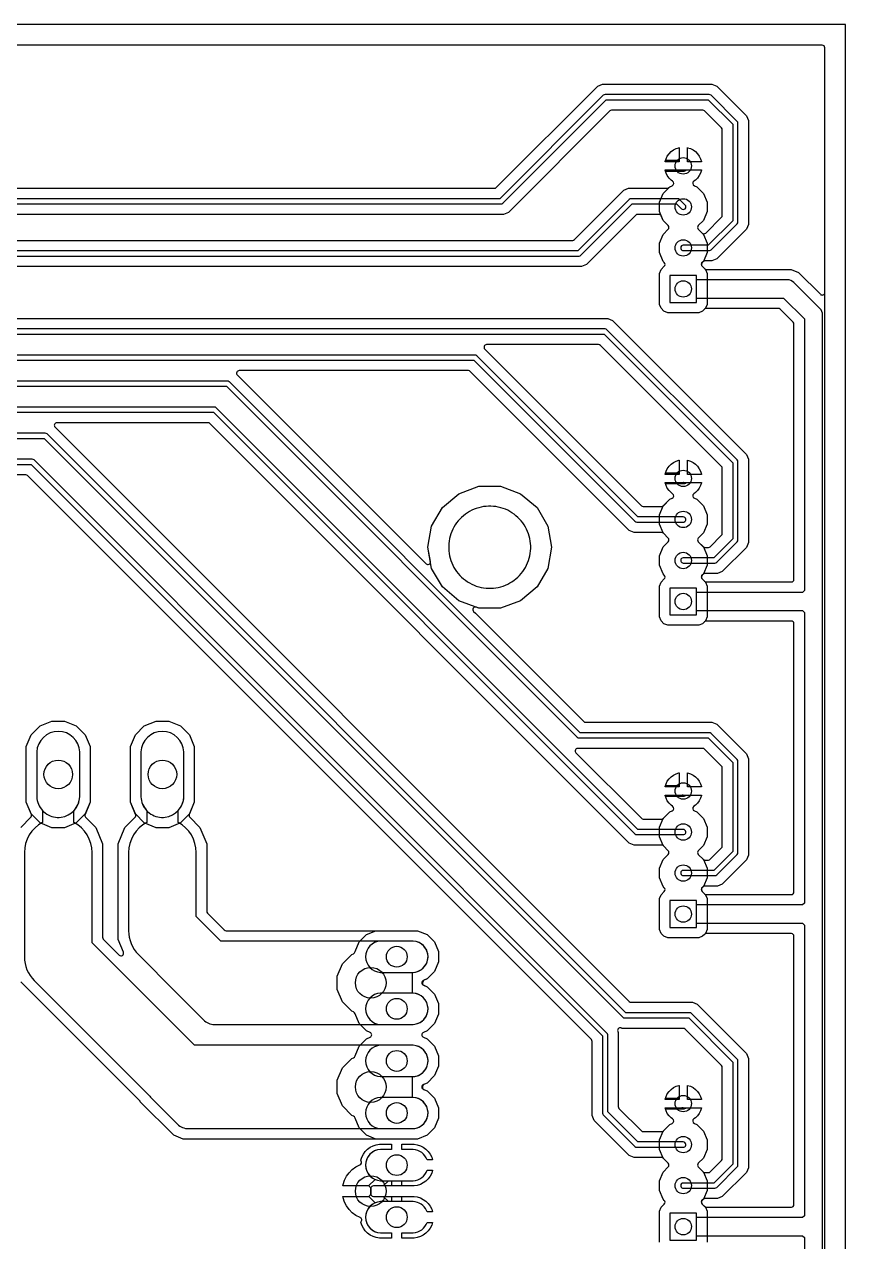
# Model space of a CAD drawing. Header units: millimetres. Extents: x 30 to 140, y 53 to 175.
# Drawn here: x 99.9 to 140, y 115.6 to 175 of the extents above; entities that cross this region are included whole.
import ezdxf

# ---------------------------------------------------------------- set-up
doc = ezdxf.new("R2010")
doc.units = ezdxf.units.MM

msp = doc.modelspace()

# ---------------------------------------------------------------- linework, layer by layer
at = {"layer": '16_copper'}
for points in [[(138.984, 54.143), (138.984, 173.857, 0.414214), (138.857, 173.984), (31.143, 173.984, 0.414214), (31.016, 173.857), (31.016, 54.143, 0.414214)], [(92.151, 166.243), (123.19, 166.243, 0.198912), (123.28, 166.28), (128.323, 171.323), (133.297, 171.323), (134.493, 170.127), (134.493, 165.423), (133.297, 164.227), (132.08, 164.227, 0.879449), (132.048, 163.977), (132.08, 163.973), (133.35, 163.973), (133.355, 163.974, 0.187839), (133.44, 164.01), (134.71, 165.28, 0.198912), (134.747, 165.37), (134.747, 170.18, 0.198912), (134.71, 170.27), (133.44, 171.54, 0.198912), (133.35, 171.577), (128.27, 171.577, 0.198912), (128.18, 171.54), (123.137, 166.497), (92.151, 166.497)], [(92.582, 167.005), (122.874, 167.005, 0.198912), (122.964, 167.042), (127.91, 171.988), (128.144, 172.085), (133.476, 172.085), (133.71, 171.988), (135.158, 170.54), (135.255, 170.306), (135.255, 165.244), (135.158, 165.01), (133.71, 163.562), (133.476, 163.465), (133.141, 163.465, 0.147566), (133.071, 163.443), (133.062, 163.438, 0.592947), (133.005, 163.202), (133.165, 163.042), (133.242, 162.855), (133.242, 161.345), (133.165, 161.158), (133.022, 161.015), (132.835, 160.938), (131.325, 160.938), (131.138, 161.015), (130.995, 161.158), (130.918, 161.345), (130.918, 162.855), (130.995, 163.042), (131.155, 163.202, 0.414219), (131.155, 163.381), (131.095, 163.442), (130.918, 163.869), (130.918, 164.331), (131.095, 164.758), (131.347, 165.01, 0.414214), (131.347, 165.19), (131.095, 165.442), (131.006, 165.657, 0.30335), (130.889, 165.735), (129.856, 165.735, 0.198912), (129.766, 165.698), (127.36, 163.292), (127.126, 163.195), (92.582, 163.195, 0.198912)], [(92.582, 164.465), (126.684, 164.465), (126.69, 164.466, 0.187839), (126.774, 164.502), (129.18, 166.908), (129.414, 167.005), (131.289, 167.005, 0.198921), (131.379, 167.042), (131.422, 167.085), (131.537, 167.133, 0.58612), (131.563, 167.353), (131.488, 167.407), (131.387, 167.508), (131.303, 167.624), (131.239, 167.751), (131.194, 167.887), (131.192, 167.9), (132.007, 167.9, 0.168289), (132.097, 167.913), (132.109, 167.909, 0.089791), (132.153, 167.9), (132.968, 167.9), (132.966, 167.887), (132.921, 167.751), (132.857, 167.624), (132.773, 167.508), (132.672, 167.407), (132.597, 167.353, 0.58612), (132.623, 167.133), (132.738, 167.085), (133.065, 166.758), (133.242, 166.331), (133.242, 165.869), (133.065, 165.442), (132.813, 165.19, 0.414214), (132.813, 165.01), (132.998, 164.825, 0.414214), (133.177, 164.825), (133.948, 165.596, 0.198912), (133.985, 165.686), (133.985, 169.864, 0.198912), (133.948, 169.954), (133.124, 170.778, 0.198912), (133.034, 170.815), (128.586, 170.815, 0.198912), (128.496, 170.778), (123.55, 165.832), (123.316, 165.735), (92.582, 165.735, 0.198912)], [(91.756, 160.655), (128.396, 160.655), (128.63, 160.558), (135.158, 154.03), (135.255, 153.796), (135.255, 149.734), (135.158, 149.5), (133.98, 148.322), (133.746, 148.225), (133.141, 148.225, 0.147566), (133.071, 148.203), (133.062, 148.198, 0.592947), (133.005, 147.962), (133.165, 147.802), (133.242, 147.615), (133.242, 146.105), (133.165, 145.918), (133.022, 145.775), (132.835, 145.698), (131.325, 145.698), (131.138, 145.775), (130.995, 145.918), (130.918, 146.105), (130.918, 147.615), (130.995, 147.802), (131.155, 147.962, 0.414219), (131.155, 148.141), (131.095, 148.202), (130.918, 148.629), (130.918, 149.091), (131.095, 149.518), (131.347, 149.77, 0.414214), (131.347, 149.95), (131.109, 150.188, 0.198912), (131.019, 150.225), (129.684, 150.225), (129.45, 150.322), (121.694, 158.078, 0.198912), (121.604, 158.115), (110.425, 158.115, 0.668185), (110.335, 157.898), (110.411, 157.822), (110.411, 157.822), (119.535, 148.698, 0.733229), (119.75, 148.81), (119.627, 149.506), (119.809, 150.537), (120.333, 151.444), (121.135, 152.117), (122.118, 152.475), (123.165, 152.475), (124.149, 152.117), (124.951, 151.444), (125.475, 150.537), (125.656, 149.506), (125.475, 148.475), (124.951, 147.568), (124.149, 146.895), (123.165, 146.537), (122.118, 146.537), (121.992, 146.583, 0.802595), (121.859, 146.374), (121.944, 146.289), (121.944, 146.289), (127.226, 141.007, 0.198912), (127.316, 140.97), (133.476, 140.97), (133.71, 140.873), (135.158, 139.425), (135.255, 139.191), (135.255, 134.494), (135.158, 134.26), (133.98, 133.082), (133.746, 132.985), (133.141, 132.985, 0.147543), (133.071, 132.963), (133.062, 132.958, 0.592953), (133.005, 132.722), (133.165, 132.562), (133.242, 132.375), (133.242, 130.865), (133.165, 130.678), (133.022, 130.535), (132.835, 130.458), (131.325, 130.458), (131.138, 130.535), (130.995, 130.678), (130.918, 130.865), (130.918, 132.375), (130.995, 132.562), (131.155, 132.722, 0.414219), (131.155, 132.901), (131.095, 132.962), (130.918, 133.389), (130.918, 133.851), (131.095, 134.278), (131.347, 134.53, 0.414214), (131.347, 134.71), (131.109, 134.948, 0.198912), (131.019, 134.985), (129.684, 134.985), (129.45, 135.082), (108.994, 155.538, 0.198912), (108.904, 155.575), (101.535, 155.575, 0.668179), (101.445, 155.358), (129.448, 127.355, 0.198912), (129.538, 127.317), (132.524, 127.317), (132.757, 127.221), (135.158, 124.82), (135.255, 124.586), (135.255, 119.254), (135.158, 119.02), (133.98, 117.842), (133.746, 117.745), (133.141, 117.745, 0.147543), (133.071, 117.723), (133.062, 117.718, 0.592953), (133.005, 117.482), (133.165, 117.322), (133.242, 117.135), (133.242, 115.625)], [(91.44, 159.893), (128.217, 159.893), (134.493, 153.617), (134.493, 149.913), (133.567, 148.987), (132.08, 148.987, 0.879449), (132.048, 148.737), (132.08, 148.733), (133.62, 148.733), (133.625, 148.734, 0.187839), (133.71, 148.77), (134.71, 149.77, 0.198912), (134.747, 149.86), (134.747, 153.67, 0.198912), (134.71, 153.76), (128.36, 160.11, 0.198912), (128.27, 160.147), (91.493, 160.147)], [(90.17, 158.623), (121.867, 158.623), (129.72, 150.77, 0.198912), (129.81, 150.733), (132.08, 150.733), (132.108, 150.736, 0.894758), (132.08, 150.987), (129.863, 150.987), (122.01, 158.84, 0.198912), (121.92, 158.877), (90.223, 158.877)], [(88.9, 157.353), (109.802, 157.353), (126.91, 140.245, 0.198912), (127, 140.208), (133.297, 140.208), (134.493, 139.012), (134.493, 134.673), (133.567, 133.747), (132.08, 133.747, 0.879449), (132.048, 133.497), (132.08, 133.493), (133.62, 133.493, 0.198912), (133.71, 133.53), (134.71, 134.53, 0.198912), (134.747, 134.62), (134.747, 139.065, 0.198912), (134.71, 139.155), (133.44, 140.425, 0.198912), (133.35, 140.462), (127.053, 140.462), (109.945, 157.57), (109.941, 157.573, 0.187824), (109.855, 157.607), (88.953, 157.607)], [(87.63, 156.083), (109.167, 156.083), (129.72, 135.53, 0.198912), (129.81, 135.493), (132.08, 135.493), (132.108, 135.496, 0.894758), (132.08, 135.747), (129.863, 135.747), (109.31, 156.3, 0.198912), (109.22, 156.337), (87.683, 156.337)], [(86.36, 154.813), (100.912, 154.813), (129.133, 126.593, 0.198912), (129.222, 126.556), (132.345, 126.556), (134.493, 124.407), (134.493, 119.433), (133.567, 118.507), (132.08, 118.507, 0.879449), (132.048, 118.257), (132.08, 118.253), (133.62, 118.253), (133.625, 118.254, 0.187839), (133.71, 118.29), (134.71, 119.29, 0.198912), (134.747, 119.38), (134.747, 124.46, 0.198912), (134.71, 124.55), (132.487, 126.772, 0.198912), (132.398, 126.809), (129.275, 126.809), (101.055, 155.03, 0.198912), (100.965, 155.067), (86.413, 155.067)], [(85.09, 153.543), (100.277, 153.543), (128.143, 125.677), (128.143, 121.92, 0.198912), (128.18, 121.83), (129.72, 120.29, 0.198912), (129.81, 120.253), (132.08, 120.253), (132.108, 120.256, 0.894758), (132.08, 120.507), (129.863, 120.507), (128.397, 121.973), (128.397, 125.73, 0.198912), (128.36, 125.82), (100.42, 153.76, 0.198912), (100.33, 153.797), (85.143, 153.797)], [(130.918, 115.625), (130.918, 117.135), (130.995, 117.322), (131.155, 117.482, 0.414219), (131.155, 117.661), (131.095, 117.722), (130.918, 118.149), (130.918, 118.611), (131.095, 119.038), (131.347, 119.29, 0.414214), (131.347, 119.47), (131.109, 119.708, 0.198912), (131.019, 119.745), (129.684, 119.745), (129.45, 119.842), (127.732, 121.56), (127.635, 121.794), (127.635, 125.414, 0.198912), (127.598, 125.504), (100.104, 152.998, 0.198912), (100.014, 153.035), (84.964, 153.035)], [(99.77, 135.843), (100.265, 136.338, 0.303342), (100.291, 136.478), (100.044, 137.073), (100.044, 139.787), (100.281, 140.359), (100.719, 140.797), (101.291, 141.033), (101.909, 141.033), (102.481, 140.797), (102.919, 140.359), (103.156, 139.787), (103.156, 137.073), (102.91, 136.48, 0.312739), (102.935, 136.338), (103.43, 135.843), (103.759, 135.049), (103.759, 130.487, 0.198912), (103.796, 130.397), (104.57, 129.623, 0.820678), (104.777, 129.761), (104.521, 130.381), (104.521, 135.049), (104.85, 135.843), (105.345, 136.338, 0.303342), (105.371, 136.478), (105.124, 137.073), (105.124, 139.787), (105.361, 140.359), (105.799, 140.797), (106.371, 141.033), (106.989, 141.033), (107.561, 140.797), (107.999, 140.359), (108.236, 139.787), (108.236, 137.073), (107.99, 136.48, 0.312739), (108.015, 136.338), (108.51, 135.843), (108.839, 135.049), (108.839, 131.757, 0.198912), (108.876, 131.667), (109.696, 130.847, 0.198912), (109.786, 130.81), (119.125, 130.81), (119.591, 130.617), (119.949, 130.259), (120.142, 129.793), (120.142, 129.287), (119.949, 128.821), (119.591, 128.463), (119.458, 128.408, 0.143893), (119.403, 128.363), (119.396, 128.353, 0.524682), (119.458, 128.132), (119.591, 128.077), (119.949, 127.719), (120.142, 127.253), (120.142, 126.747), (119.949, 126.281), (119.591, 125.923), (119.408, 125.847, 0.668183), (119.408, 125.613), (119.591, 125.537), (119.949, 125.179), (120.142, 124.713), (120.142, 124.207), (119.949, 123.741), (119.591, 123.383), (119.458, 123.328, 0.143893), (119.403, 123.283), (119.396, 123.273, 0.524682), (119.458, 123.052), (119.591, 122.997), (119.949, 122.639), (120.142, 122.173), (120.142, 121.667), (119.949, 121.201), (119.591, 120.843), (119.125, 120.65), (107.697, 120.65), (107.231, 120.843), (105.603, 122.471, 0.093912), (105.576, 122.51), (99.77, 128.317)]]:
    msp.add_lwpolyline(points, format="xyb", dxfattribs=at)
for points in [[(131.192, 168.3), (131.194, 168.313), (131.239, 168.449), (131.303, 168.576), (131.387, 168.692), (131.488, 168.793), (131.604, 168.877), (131.731, 168.941), (131.867, 168.986), (131.88, 168.988), (131.88, 168.3)], [(132.28, 168.3), (132.28, 168.988), (132.293, 168.986), (132.429, 168.941), (132.556, 168.877), (132.672, 168.793), (132.773, 168.692), (132.857, 168.576), (132.921, 168.449), (132.966, 168.313), (132.968, 168.3)], [(132.734, 162.754), (131.426, 162.754), (131.426, 161.446), (132.734, 161.446)], [(131.192, 153.06), (131.194, 153.073), (131.239, 153.209), (131.303, 153.336), (131.387, 153.452), (131.488, 153.553), (131.604, 153.637), (131.731, 153.701), (131.867, 153.746), (131.88, 153.748), (131.88, 153.06)], [(132.28, 153.06), (132.28, 153.748), (132.293, 153.746), (132.429, 153.701), (132.556, 153.637), (132.672, 153.553), (132.773, 153.452), (132.857, 153.336), (132.921, 153.209), (132.966, 153.073), (132.968, 153.06)], [(132.734, 147.514), (131.426, 147.514), (131.426, 146.206), (132.734, 146.206)], [(131.192, 137.82), (131.194, 137.833), (131.239, 137.969), (131.303, 138.096), (131.387, 138.212), (131.488, 138.313), (131.604, 138.397), (131.731, 138.461), (131.867, 138.506), (131.88, 138.508), (131.88, 137.82)], [(132.28, 137.82), (132.28, 138.508), (132.293, 138.506), (132.429, 138.461), (132.556, 138.397), (132.672, 138.313), (132.773, 138.212), (132.857, 138.096), (132.921, 137.969), (132.966, 137.833), (132.968, 137.82)], [(132.734, 132.274), (131.426, 132.274), (131.426, 130.966), (132.734, 130.966)], [(131.192, 122.58), (131.194, 122.593), (131.239, 122.729), (131.303, 122.856), (131.387, 122.972), (131.488, 123.073), (131.604, 123.157), (131.731, 123.221), (131.867, 123.266), (131.88, 123.268), (131.88, 122.58)], [(132.28, 122.58), (132.28, 123.268), (132.293, 123.266), (132.429, 123.221), (132.556, 123.157), (132.672, 123.073), (132.773, 122.972), (132.857, 122.856), (132.921, 122.729), (132.966, 122.593), (132.968, 122.58)], [(117.856, 118.618), (117.856, 118.364), (117.453, 118.364), (117.707, 118.618)], [(117.707, 117.602), (117.453, 117.856), (117.856, 117.856), (117.856, 117.602)], [(132.734, 117.034), (131.426, 117.034), (131.426, 115.726), (132.734, 115.726)]]:
    msp.add_lwpolyline(points, close=True, dxfattribs=at)
for points in [[(92.151, 163.535), (92.151, 163.703), (127, 163.703, 0.198912), (127.09, 163.74), (129.593, 166.243), (131.757, 166.243), (131.99, 166.01, 1), (132.17, 166.19), (131.9, 166.46, 0.198912), (131.81, 166.497), (129.54, 166.497, 0.198912), (129.45, 166.46), (126.947, 163.957), (92.151, 163.957), (92.151, 164.125), (91.735, 164.541), (91.145, 164.541), (90.729, 164.125), (90.729, 163.535), (91.145, 163.119), (91.735, 163.119)], [(133.31, 149.496, 0.187839), (133.394, 149.532), (133.948, 150.086, 0.198912), (133.985, 150.176), (133.985, 153.354, 0.198912), (133.948, 153.444), (128.044, 159.348, 0.198912), (127.954, 159.385), (122.49, 159.385, 0.668185), (122.4, 159.168), (122.476, 159.092), (122.476, 159.092), (130.036, 151.532, 0.198912), (130.126, 151.495), (131.019, 151.495, 0.198912), (131.109, 151.532), (131.422, 151.845), (131.537, 151.893, 0.58612), (131.563, 152.113), (131.488, 152.167), (131.387, 152.268), (131.303, 152.384), (131.239, 152.511), (131.194, 152.647), (131.192, 152.66), (132.007, 152.66, 0.168289), (132.097, 152.673), (132.109, 152.669, 0.089791), (132.153, 152.66), (132.968, 152.66), (132.966, 152.647), (132.921, 152.511), (132.857, 152.384), (132.773, 152.268), (132.672, 152.167), (132.597, 152.113, 0.58612), (132.623, 151.893), (132.738, 151.845), (133.065, 151.518), (133.242, 151.091), (133.242, 150.629), (133.065, 150.202), (132.813, 149.95, 0.414214), (132.813, 149.77), (133.051, 149.532, 0.198912), (133.141, 149.495), (133.304, 149.495)], [(103.251, 130.224), (103.251, 134.62, 0.279687), (102.362, 136.084), (102.362, 136.663, 0.180228), (102.648, 137.337), (102.648, 139.523, 0.957291), (100.552, 139.523), (100.552, 137.337, 0.180228), (100.838, 136.663), (100.838, 136.084, 0.279681), (99.949, 134.62), (99.949, 129.54, 0.198912), (100.433, 128.373), (106.065, 122.74, 0.038456), (106.141, 122.651), (107.411, 121.381, 0.198912), (107.95, 121.158), (118.909, 121.158, 0.975753), (118.872, 122.682), (118.872, 123.698, 0.975753), (118.909, 125.222), (108.253, 125.222)], [(108.331, 131.494), (108.331, 134.62, 0.279687), (107.442, 136.084), (107.442, 136.663, 0.180228), (107.728, 137.337), (107.728, 139.523, 0.957291), (105.632, 139.523), (105.632, 137.337, 0.180228), (105.918, 136.663), (105.918, 136.084, 0.279681), (105.029, 134.62), (105.029, 130.81, 0.198912), (105.513, 129.643), (107.335, 127.82, 0.038456), (107.411, 127.731), (108.681, 126.461, 0.198912), (109.22, 126.238), (118.909, 126.238, 0.975753), (118.872, 127.762), (118.872, 128.778, 0.975753), (118.909, 130.302), (109.523, 130.302)], [(133.31, 134.256, 0.187839), (133.394, 134.292), (133.948, 134.846, 0.198912), (133.985, 134.936), (133.985, 138.749, 0.198912), (133.948, 138.839), (133.124, 139.663, 0.198912), (133.034, 139.7), (126.935, 139.7, 0.668179), (126.845, 139.483), (130.036, 136.292, 0.198912), (130.126, 136.255), (131.019, 136.255, 0.198912), (131.109, 136.292), (131.422, 136.605), (131.537, 136.653, 0.586109), (131.563, 136.873), (131.488, 136.927), (131.387, 137.028), (131.303, 137.144), (131.239, 137.271), (131.194, 137.407), (131.192, 137.42), (132.007, 137.42, 0.081224), (132.047, 137.427), (132.06, 137.431, 0.17163), (132.153, 137.42), (132.968, 137.42), (132.966, 137.407), (132.921, 137.271), (132.857, 137.144), (132.773, 137.028), (132.672, 136.927), (132.597, 136.873, 0.586109), (132.623, 136.653), (132.738, 136.605), (133.065, 136.278), (133.242, 135.851), (133.242, 135.389), (133.065, 134.962), (132.813, 134.71, 0.414214), (132.813, 134.53), (133.051, 134.292, 0.198912), (133.141, 134.255), (133.304, 134.255)], [(133.31, 119.016, 0.187839), (133.394, 119.052), (133.948, 119.606, 0.198912), (133.985, 119.696), (133.985, 124.144, 0.198912), (133.948, 124.234), (132.172, 126.01, 0.198912), (132.082, 126.047), (129.096, 126.047, 0.090051), (129.047, 126.067), (129.041, 126.07, 0.58494), (128.882, 125.916), (128.885, 125.906, 0.091266), (128.905, 125.856), (128.905, 122.236, 0.198912), (128.942, 122.146), (130.036, 121.052, 0.198912), (130.126, 121.015), (131.019, 121.015, 0.198912), (131.109, 121.052), (131.422, 121.365), (131.537, 121.413, 0.586109), (131.563, 121.633), (131.488, 121.687), (131.387, 121.788), (131.303, 121.904), (131.239, 122.031), (131.194, 122.167), (131.192, 122.18), (132.007, 122.18, 0.081224), (132.047, 122.187), (132.06, 122.191, 0.17163), (132.153, 122.18), (132.968, 122.18), (132.966, 122.167), (132.921, 122.031), (132.857, 121.904), (132.773, 121.788), (132.672, 121.687), (132.597, 121.633, 0.586109), (132.623, 121.413), (132.738, 121.365), (133.065, 121.038), (133.242, 120.611), (133.242, 120.149), (133.065, 119.722), (132.813, 119.47, 0.414214), (132.813, 119.29), (133.051, 119.052, 0.198912), (133.141, 119.015), (133.304, 119.015)], [(116.715, 118.364, 0.004282), (116.713, 118.364), (115.484, 118.364), (115.495, 118.433), (115.562, 118.639), (115.661, 118.833), (115.788, 119.008), (115.942, 119.162), (116.117, 119.289), (116.316, 119.391, 0.466649), (116.371, 119.577), (116.367, 119.584, 0.052386), (116.357, 119.618), (116.406, 119.77), (116.479, 119.912), (116.573, 120.042), (116.686, 120.155), (116.816, 120.249), (116.958, 120.322), (117.11, 120.371), (117.268, 120.396), (117.856, 120.396), (117.856, 120.142), (117.311, 120.142, 0.796397), (117.05, 118.679), (116.733, 118.362)], [(119.591, 119.634, 0.304478), (118.909, 120.142), (118.364, 120.142), (118.364, 120.396), (118.952, 120.396), (119.11, 120.371), (119.262, 120.322), (119.404, 120.249), (119.534, 120.155), (119.647, 120.042), (119.741, 119.912), (119.814, 119.77), (119.858, 119.634)], [(118.909, 118.618, 0.304475), (119.591, 119.126), (119.858, 119.126), (119.814, 118.99), (119.741, 118.848), (119.647, 118.718), (119.534, 118.605), (119.404, 118.511), (119.262, 118.438), (119.11, 118.389), (118.952, 118.364), (118.364, 118.364), (118.364, 118.618)], [(117.268, 115.824), (117.11, 115.849), (116.958, 115.898), (116.816, 115.971), (116.686, 116.065), (116.573, 116.178), (116.479, 116.308), (116.406, 116.45), (116.357, 116.602, 0.539119), (116.318, 116.828), (116.117, 116.931), (115.942, 117.058), (115.788, 117.212), (115.661, 117.387), (115.562, 117.581), (115.495, 117.787), (115.484, 117.856), (116.713, 117.856), (116.726, 117.857), (116.733, 117.858), (117.05, 117.541, 0.796397), (117.311, 116.078), (117.856, 116.078), (117.856, 115.824)], [(119.562, 117.166, 0.276737), (118.909, 117.602), (118.364, 117.602), (118.364, 117.856), (118.952, 117.856), (119.11, 117.831), (119.262, 117.782), (119.404, 117.709), (119.534, 117.615), (119.647, 117.502), (119.741, 117.372), (119.814, 117.23), (119.858, 117.094), (119.591, 117.094), (119.59, 117.097)], [(118.364, 115.824), (118.364, 116.078), (118.909, 116.078, 0.304475), (119.591, 116.586), (119.858, 116.586), (119.814, 116.45), (119.741, 116.308), (119.647, 116.178), (119.534, 116.065), (119.404, 115.971), (119.262, 115.898), (119.11, 115.849), (118.952, 115.824)]]:
    msp.add_lwpolyline(points, format="xyb", close=True, dxfattribs=at)
at = {"layer": '1_copper'}
for points in [[(130.918, 115.625), (130.918, 117.135), (130.995, 117.322), (131.155, 117.482, 0.414219), (131.155, 117.661), (131.095, 117.722), (130.918, 118.149), (130.918, 118.611), (131.095, 119.038), (131.347, 119.29, 0.414214), (131.347, 119.47), (131.095, 119.722), (130.918, 120.149), (130.918, 120.611), (131.095, 121.038), (131.422, 121.365), (131.537, 121.413, 0.586109), (131.563, 121.633), (131.488, 121.687), (131.387, 121.788), (131.303, 121.904), (131.239, 122.031), (131.208, 122.126), (132.08, 122.126, 0.166899), (132.236, 122.18), (132.968, 122.18), (132.966, 122.167), (132.921, 122.031), (132.857, 121.904), (132.773, 121.788), (132.672, 121.687), (132.597, 121.633, 0.586109), (132.623, 121.413), (132.738, 121.365), (133.065, 121.038), (133.242, 120.611), (133.242, 120.149), (133.065, 119.722), (132.813, 119.47, 0.414214), (132.813, 119.29), (133.065, 119.038), (133.242, 118.611), (133.242, 118.149), (133.065, 117.722), (133.005, 117.661, 0.414224), (133.005, 117.482), (133.117, 117.37, 0.198908), (133.207, 117.332), (137.351, 117.332, 0.414214), (137.478, 117.459), (137.478, 130.541, 0.414214), (137.351, 130.668), (133.207, 130.668, 0.198912), (133.117, 130.63), (133.022, 130.535), (132.835, 130.458), (131.325, 130.458), (131.138, 130.535), (130.995, 130.678), (130.918, 130.865), (130.918, 132.375), (130.995, 132.562), (131.155, 132.722, 0.414219), (131.155, 132.901), (131.095, 132.962), (130.918, 133.389), (130.918, 133.851), (131.095, 134.278), (131.347, 134.53, 0.414214), (131.347, 134.71), (131.095, 134.962), (130.918, 135.389), (130.918, 135.851), (131.095, 136.278), (131.422, 136.605), (131.537, 136.653, 0.586109), (131.563, 136.873), (131.488, 136.927), (131.387, 137.028), (131.303, 137.144), (131.239, 137.271), (131.208, 137.366), (132.08, 137.366, 0.166899), (132.236, 137.42), (132.968, 137.42), (132.966, 137.407), (132.921, 137.271), (132.857, 137.144), (132.773, 137.028), (132.672, 136.927), (132.597, 136.873, 0.586109), (132.623, 136.653), (132.738, 136.605), (133.065, 136.278), (133.242, 135.851), (133.242, 135.389), (133.065, 134.962), (132.813, 134.71, 0.414214), (132.813, 134.53), (133.065, 134.278), (133.242, 133.851), (133.242, 133.389), (133.065, 132.962), (133.005, 132.901, 0.414224), (133.005, 132.722), (133.117, 132.61, 0.198908), (133.207, 132.572), (137.351, 132.572, 0.414214), (137.478, 132.699), (137.478, 145.781, 0.414214), (137.351, 145.907), (133.207, 145.907, 0.198917), (133.117, 145.87), (133.022, 145.775), (132.835, 145.698), (131.325, 145.698), (131.138, 145.775), (130.995, 145.918), (130.918, 146.105), (130.918, 147.615), (130.995, 147.802), (131.155, 147.962, 0.414219), (131.155, 148.141), (131.095, 148.202), (130.918, 148.629), (130.918, 149.091), (131.095, 149.518), (131.347, 149.77, 0.414214), (131.347, 149.95), (131.095, 150.202), (130.918, 150.629), (130.918, 151.091), (131.095, 151.518), (131.422, 151.845), (131.537, 151.893, 0.58612), (131.563, 152.113), (131.488, 152.167), (131.387, 152.268), (131.303, 152.384), (131.239, 152.511), (131.208, 152.606), (132.08, 152.606, 0.166899), (132.236, 152.66), (132.968, 152.66), (132.966, 152.647), (132.921, 152.511), (132.857, 152.384), (132.773, 152.268), (132.672, 152.167), (132.597, 152.113, 0.58612), (132.623, 151.893), (132.738, 151.845), (133.065, 151.518), (133.242, 151.091), (133.242, 150.629), (133.065, 150.202), (132.813, 149.95, 0.414214), (132.813, 149.77), (133.065, 149.518), (133.242, 149.091), (133.242, 148.629), (133.065, 148.202), (133.005, 148.141, 0.414219), (133.005, 147.962), (133.117, 147.85, 0.198912), (133.207, 147.812), (137.351, 147.812, 0.414214), (137.478, 147.939), (137.478, 160.383, 0.198912), (137.44, 160.473), (136.803, 161.11, 0.198912), (136.713, 161.148), (133.207, 161.148, 0.198912), (133.117, 161.11), (133.022, 161.015), (132.835, 160.938), (131.325, 160.938), (131.138, 161.015), (130.995, 161.158), (130.918, 161.345), (130.918, 162.855), (130.995, 163.042), (131.155, 163.202, 0.414219), (131.155, 163.381), (131.095, 163.442), (130.918, 163.869), (130.918, 164.331), (131.095, 164.758), (131.347, 165.01, 0.414214), (131.347, 165.19), (131.095, 165.442), (130.918, 165.869), (130.918, 166.331), (131.095, 166.758), (131.422, 167.085), (131.537, 167.133, 0.586109), (131.563, 167.353), (131.488, 167.407), (131.387, 167.508), (131.303, 167.624), (131.239, 167.751), (131.208, 167.846), (132.08, 167.846, 0.166899), (132.236, 167.9), (132.968, 167.9), (132.966, 167.887), (132.921, 167.751), (132.857, 167.624), (132.773, 167.508), (132.672, 167.407), (132.597, 167.353, 0.586109), (132.623, 167.133), (132.738, 167.085), (133.065, 166.758), (133.242, 166.331), (133.242, 165.869), (133.065, 165.442), (132.813, 165.19, 0.414214), (132.813, 165.01), (133.065, 164.758), (133.242, 164.331), (133.242, 163.869), (133.065, 163.442), (133.005, 163.381, 0.414224), (133.005, 163.202), (133.117, 163.09, 0.198908), (133.207, 163.052), (137.349, 163.052), (137.7, 162.907), (138.767, 161.84, 0.668179), (138.984, 161.93), (138.984, 173.857, 0.414214), (138.857, 173.984), (99.001, 173.984, 0.668185)], [(138.875, 57.15), (138.875, 160.83), (138.874, 160.834, 0.196864), (138.744, 161.144), (137.474, 162.414, 0.198912), (137.16, 162.544), (132.734, 162.544), (132.734, 162.754), (131.426, 162.754), (131.426, 161.446), (132.734, 161.446), (132.734, 161.656), (136.976, 161.656), (137.986, 160.646), (137.986, 147.393), (137.897, 147.305), (132.734, 147.305), (132.734, 147.514), (131.426, 147.514), (131.426, 146.206), (132.734, 146.206), (132.734, 146.416), (137.897, 146.416), (137.986, 146.327), (137.986, 132.153), (137.897, 132.065), (132.734, 132.065), (132.734, 132.274), (131.426, 132.274), (131.426, 130.966), (132.734, 130.966), (132.734, 131.175), (137.897, 131.175), (137.986, 131.087), (137.986, 116.913), (137.897, 116.825), (132.734, 116.825), (132.734, 117.034), (131.426, 117.034), (131.426, 115.726), (132.734, 115.726), (132.734, 115.936), (137.897, 115.936), (137.986, 115.847), (137.986, 94.315)]]:
    msp.add_lwpolyline(points, format="xyb", dxfattribs=at)
for points in [[(131.208, 168.354), (131.239, 168.449), (131.303, 168.576), (131.387, 168.692), (131.488, 168.793), (131.604, 168.877), (131.731, 168.941), (131.867, 168.986), (131.88, 168.988), (131.88, 168.354)], [(132.28, 168.3), (132.28, 168.988), (132.293, 168.986), (132.429, 168.941), (132.556, 168.877), (132.672, 168.793), (132.773, 168.692), (132.857, 168.576), (132.921, 168.449), (132.966, 168.313), (132.968, 168.3)], [(131.208, 153.114), (131.239, 153.209), (131.303, 153.336), (131.387, 153.452), (131.488, 153.553), (131.604, 153.637), (131.731, 153.701), (131.867, 153.746), (131.88, 153.748), (131.88, 153.114)], [(132.28, 153.06), (132.28, 153.748), (132.293, 153.746), (132.429, 153.701), (132.556, 153.637), (132.672, 153.553), (132.773, 153.452), (132.857, 153.336), (132.921, 153.209), (132.966, 153.073), (132.968, 153.06)], [(122.118, 146.537), (121.135, 146.895), (120.333, 147.568), (119.809, 148.475), (119.627, 149.506), (119.809, 150.537), (120.333, 151.444), (121.135, 152.117), (122.118, 152.475), (123.165, 152.475), (124.149, 152.117), (124.951, 151.444), (125.475, 150.537), (125.656, 149.506), (125.475, 148.475), (124.951, 147.568), (124.149, 146.895), (123.165, 146.537)], [(101.291, 135.827), (100.719, 136.063), (100.281, 136.501), (100.044, 137.073), (100.044, 139.787), (100.281, 140.359), (100.719, 140.797), (101.291, 141.033), (101.909, 141.033), (102.481, 140.797), (102.919, 140.359), (103.156, 139.787), (103.156, 137.073), (102.919, 136.501), (102.481, 136.063), (101.909, 135.827)], [(106.371, 135.827), (105.799, 136.063), (105.361, 136.501), (105.124, 137.073), (105.124, 139.787), (105.361, 140.359), (105.799, 140.797), (106.371, 141.033), (106.989, 141.033), (107.561, 140.797), (107.999, 140.359), (108.236, 139.787), (108.236, 137.073), (107.999, 136.501), (107.561, 136.063), (106.989, 135.827)], [(131.208, 137.874), (131.239, 137.969), (131.303, 138.096), (131.387, 138.212), (131.488, 138.313), (131.604, 138.397), (131.731, 138.461), (131.867, 138.506), (131.88, 138.508), (131.88, 137.874)], [(132.28, 137.82), (132.28, 138.508), (132.293, 138.506), (132.429, 138.461), (132.556, 138.397), (132.672, 138.313), (132.773, 138.212), (132.857, 138.096), (132.921, 137.969), (132.966, 137.833), (132.968, 137.82)], [(131.208, 122.634), (131.239, 122.729), (131.303, 122.856), (131.387, 122.972), (131.488, 123.073), (131.604, 123.157), (131.731, 123.221), (131.867, 123.266), (131.88, 123.268), (131.88, 122.634)], [(132.28, 122.58), (132.28, 123.268), (132.293, 123.266), (132.429, 123.221), (132.556, 123.157), (132.672, 123.073), (132.773, 122.972), (132.857, 122.856), (132.921, 122.729), (132.966, 122.593), (132.968, 122.58)]]:
    msp.add_lwpolyline(points, close=True, dxfattribs=at)
for points in [[(101.737, 136.342, 0.363969), (102.648, 137.337), (102.648, 139.523, 0.957291), (100.552, 139.523), (100.552, 137.337), (100.56, 137.245), (100.576, 137.155), (100.6, 137.067), (100.631, 136.981), (100.67, 136.898), (100.715, 136.819), (100.768, 136.744), (100.827, 136.674), (100.891, 136.609), (100.962, 136.55), (101.037, 136.498), (101.116, 136.452), (101.199, 136.413), (101.285, 136.382), (101.373, 136.358), (101.463, 136.342), (101.554, 136.335), (101.646, 136.335)], [(106.817, 136.342, 0.363969), (107.728, 137.337), (107.728, 139.523, 0.957291), (105.632, 139.523), (105.632, 137.337), (105.64, 137.245), (105.656, 137.155), (105.68, 137.067), (105.711, 136.981), (105.75, 136.898), (105.795, 136.819), (105.848, 136.744), (105.907, 136.674), (105.971, 136.609), (106.042, 136.55), (106.117, 136.498), (106.196, 136.452), (106.279, 136.413), (106.365, 136.382), (106.453, 136.358), (106.543, 136.342), (106.634, 136.335), (106.726, 136.335)], [(117.095, 120.65), (116.629, 120.843), (116.271, 121.201), (116.076, 121.673, 0.26182), (116, 121.771), (115.915, 121.806), (115.456, 122.265), (115.207, 122.865), (115.207, 123.515), (115.456, 124.115), (115.915, 124.574), (116, 124.609, 0.246575), (116.076, 124.707), (116.271, 125.179), (116.629, 125.537), (116.812, 125.613, 0.668175), (116.812, 125.847), (116.629, 125.923), (116.271, 126.281), (116.076, 126.753, 0.26182), (116, 126.851), (115.915, 126.886), (115.456, 127.345), (115.207, 127.945), (115.207, 128.595), (115.456, 129.195), (115.915, 129.654), (116, 129.689, 0.246575), (116.076, 129.787), (116.271, 130.259), (116.629, 130.617), (117.095, 130.81), (119.125, 130.81), (119.591, 130.617), (119.949, 130.259), (120.142, 129.793), (120.142, 129.287), (119.949, 128.821), (119.591, 128.463), (119.408, 128.387, 0.668175), (119.408, 128.153), (119.591, 128.077), (119.949, 127.719), (120.142, 127.253), (120.142, 126.747), (119.949, 126.281), (119.591, 125.923), (119.408, 125.847, 0.668175), (119.408, 125.613), (119.591, 125.537), (119.949, 125.179), (120.142, 124.713), (120.142, 124.207), (119.949, 123.741), (119.591, 123.383), (119.408, 123.307, 0.668175), (119.408, 123.073), (119.591, 122.997), (119.949, 122.639), (120.142, 122.173), (120.142, 121.667), (119.949, 121.201), (119.591, 120.843), (119.125, 120.65)], [(118.984, 128.785, 0.906347), (118.909, 130.302), (117.311, 130.302, 0.95208), (117.311, 128.778), (118.909, 128.778)], [(118.984, 126.245, 0.906347), (118.909, 127.762), (117.311, 127.762, 0.95208), (117.311, 126.238), (118.909, 126.238)], [(118.984, 123.705, 0.906347), (118.909, 125.222), (117.311, 125.222, 0.95208), (117.311, 123.698), (118.909, 123.698)], [(118.984, 121.165, 0.906347), (118.909, 122.682), (117.311, 122.682, 0.95208), (117.311, 121.158), (118.909, 121.158)], [(119.562, 117.166, 0.276737), (118.909, 117.602), (117.311, 117.602, 0.95208), (117.311, 116.078), (117.856, 116.078), (117.856, 115.824), (117.268, 115.824), (117.11, 115.849), (116.958, 115.898), (116.816, 115.971), (116.686, 116.065), (116.573, 116.178), (116.479, 116.308), (116.406, 116.45), (116.357, 116.602, 0.539119), (116.318, 116.828), (116.117, 116.931), (115.942, 117.058), (115.788, 117.212), (115.661, 117.387), (115.562, 117.581), (115.495, 117.787), (115.484, 117.856), (116.713, 117.856, 0.414214), (116.84, 117.983), (116.84, 118.237, 0.414214), (116.713, 118.364), (115.484, 118.364), (115.495, 118.433), (115.562, 118.639), (115.661, 118.833), (115.788, 119.008), (115.942, 119.162), (116.117, 119.289), (116.316, 119.391, 0.466581), (116.371, 119.577), (116.367, 119.584, 0.052388), (116.357, 119.618), (116.406, 119.77), (116.479, 119.912), (116.573, 120.042), (116.686, 120.155), (116.816, 120.249), (116.958, 120.322), (117.11, 120.371), (117.268, 120.396), (117.856, 120.396), (117.856, 120.142), (117.311, 120.142, 0.95208), (117.311, 118.618), (118.909, 118.618, 0.304475), (119.591, 119.126), (119.858, 119.126), (119.814, 118.99), (119.741, 118.848), (119.647, 118.718), (119.534, 118.605), (119.404, 118.511), (119.262, 118.438), (119.11, 118.389), (118.952, 118.364), (118.345, 118.364, 0.000763), (118.344, 118.364), (116.967, 118.364, 0.282464), (116.854, 118.294), (116.853, 118.293, -0.096011), (116.84, 118.237), (116.84, 117.983, -0.09355), (116.852, 117.928), (116.859, 117.917, 0.261919), (116.967, 117.856), (118.345, 117.856), (118.345, 117.856), (118.952, 117.856), (119.11, 117.831), (119.262, 117.782), (119.404, 117.709), (119.534, 117.615), (119.647, 117.502), (119.741, 117.372), (119.814, 117.23), (119.858, 117.094), (119.591, 117.094), (119.59, 117.097)], [(119.591, 119.634, 0.304475), (118.909, 120.142), (118.364, 120.142), (118.364, 120.396), (118.952, 120.396), (119.11, 120.371), (119.262, 120.322), (119.404, 120.249), (119.534, 120.155), (119.647, 120.042), (119.741, 119.912), (119.814, 119.77), (119.858, 119.634)], [(118.364, 115.824), (118.364, 116.078), (118.909, 116.078, 0.304475), (119.591, 116.586), (119.858, 116.586), (119.814, 116.45), (119.741, 116.308), (119.647, 116.178), (119.534, 116.065), (119.404, 115.971), (119.262, 115.898), (119.11, 115.849), (118.952, 115.824)]]:
    msp.add_lwpolyline(points, format="xyb", close=True, dxfattribs=at)
at = {"layer": 'drills_PTH'}
for centre, radius in [((132.08, 168.1), 0.4), ((132.08, 166.1), 0.4), ((132.08, 164.1), 0.4), ((132.08, 162.1), 0.4), ((132.08, 152.86), 0.4), ((132.08, 150.86), 0.4), ((132.08, 148.86), 0.4), ((132.08, 146.86), 0.4), ((101.6, 138.43), 0.699), ((106.68, 138.43), 0.699), ((132.08, 137.62), 0.4), ((132.08, 135.62), 0.4), ((132.08, 133.62), 0.4), ((132.08, 131.62), 0.4), ((118.11, 129.54), 0.508), ((116.84, 128.27), 0.75), ((118.11, 127), 0.508), ((118.11, 124.46), 0.508), ((116.84, 123.19), 0.75), ((118.11, 121.92), 0.508), ((132.08, 122.38), 0.4), ((132.08, 120.38), 0.4), ((118.11, 119.38), 0.508), ((116.84, 118.11), 0.75), ((132.08, 118.38), 0.4), ((118.11, 116.84), 0.508), ((132.08, 116.38), 0.4)]:
    msp.add_circle(centre, radius, dxfattribs=at)
at = {"layer": 'holes'}
msp.add_lwpolyline([(124.642, 149.446), (124.642, 149.567), (124.635, 149.687), (124.62, 149.807), (124.598, 149.926), (124.569, 150.043), (124.533, 150.159), (124.491, 150.272), (124.441, 150.382), (124.385, 150.489), (124.322, 150.592), (124.254, 150.692), (124.179, 150.787), (124.099, 150.878), (124.013, 150.963), (123.923, 151.043), (123.828, 151.118), (123.728, 151.186), (123.625, 151.249), (123.518, 151.305), (123.408, 151.355), (123.295, 151.398), (123.179, 151.434), (123.062, 151.462), (122.943, 151.484), (122.823, 151.499), (122.702, 151.506), (122.581, 151.506), (122.461, 151.499), (122.341, 151.484), (122.222, 151.462), (122.105, 151.434), (121.989, 151.398), (121.876, 151.355), (121.766, 151.305), (121.659, 151.249), (121.556, 151.186), (121.456, 151.118), (121.361, 151.043), (121.27, 150.963), (121.185, 150.878), (121.105, 150.787), (121.03, 150.692), (120.962, 150.592), (120.899, 150.489), (120.843, 150.382), (120.793, 150.272), (120.75, 150.159), (120.714, 150.043), (120.686, 149.926), (120.664, 149.807), (120.649, 149.687), (120.642, 149.567), (120.642, 149.446), (120.649, 149.325), (120.664, 149.205), (120.686, 149.086), (120.714, 148.969), (120.75, 148.853), (120.793, 148.74), (120.843, 148.63), (120.899, 148.523), (120.962, 148.42), (121.03, 148.32), (121.105, 148.225), (121.185, 148.135), (121.27, 148.049), (121.361, 147.969), (121.456, 147.894), (121.556, 147.826), (121.659, 147.763), (121.766, 147.707), (121.876, 147.657), (121.989, 147.615), (122.105, 147.579), (122.222, 147.55), (122.341, 147.528), (122.461, 147.513), (122.581, 147.506), (122.702, 147.506), (122.823, 147.513), (122.943, 147.528), (123.062, 147.55), (123.179, 147.579), (123.295, 147.615), (123.408, 147.657), (123.518, 147.707), (123.625, 147.763), (123.728, 147.826), (123.828, 147.894), (123.923, 147.969), (124.013, 148.049), (124.099, 148.135), (124.179, 148.225), (124.254, 148.32), (124.322, 148.42), (124.385, 148.523), (124.441, 148.63), (124.491, 148.74), (124.533, 148.853), (124.569, 148.969), (124.598, 149.086), (124.62, 149.205), (124.635, 149.325), (124.642, 149.446)], close=True, dxfattribs=at)
at = {"layer": 'outline'}
msp.add_lwpolyline([(30, 53), (140, 53), (140, 175), (30, 175), (30, 53)], close=True, dxfattribs=at)

doc.saveas('drawing.dxf')
